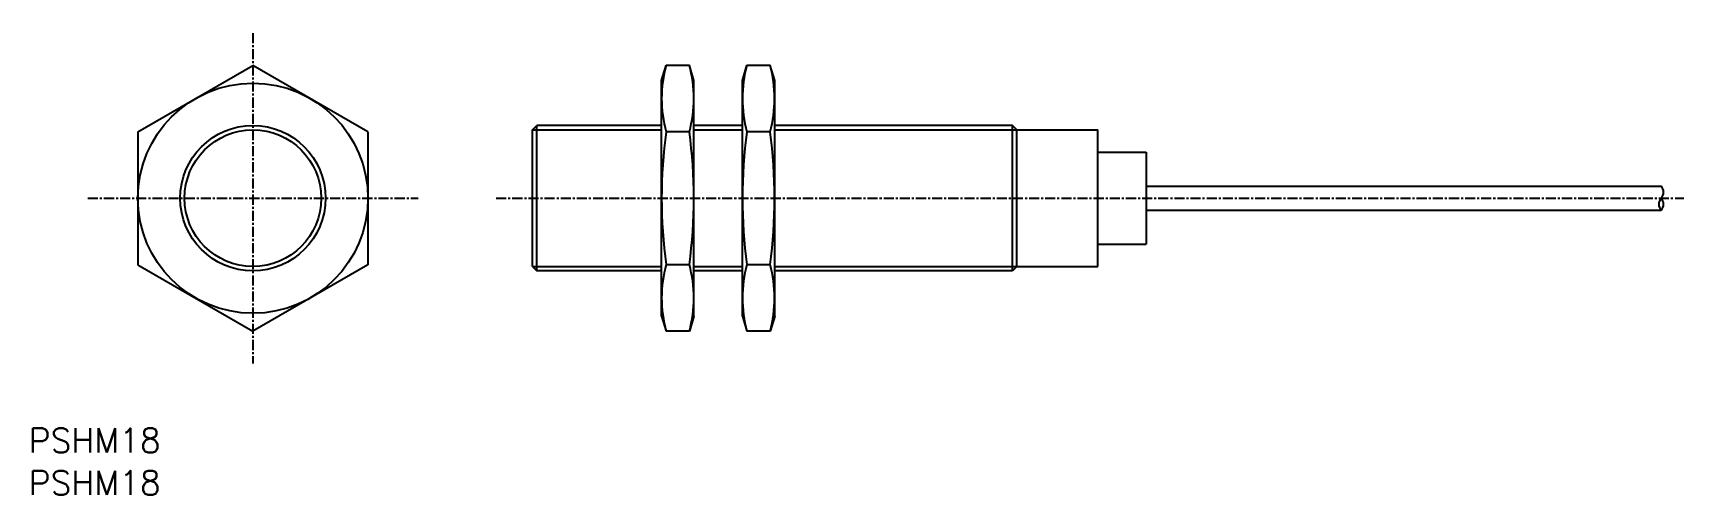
# Model space of a CAD drawing. Extents: x 184 to 388, y -319 to -261.
import ezdxf

# ---------------------------------------------------------------- set-up
doc = ezdxf.new("R2010")
doc.units = 0
doc.linetypes.add('CENTER', pattern=[2, 1.25, -0.25, 0.25, -0.25])
doc.layers.get('0').update_dxf_attribs({"linetype": 'CONTINUOUS'})
doc.layers.add('CENTER', color=1, linetype='CENTER')
doc.styles.get("Standard").update_dxf_attribs({"font": 'txt.shx', "bigfont": 'bigfont.shx'})

msp = doc.modelspace()

# ---------------------------------------------------------------- linework, layer by layer
at = {"color": 7, "linetype": 'CONTINUOUS'}
for p, q in [((196.55, -273.64), (210.8, -265.41)), ((225.05, -273.64), (210.8, -265.41)), ((261.42, -267.27), (261.98, -265.41)), ((264.85, -265.41), (261.98, -265.41)), ((265.42, -267.27), (264.85, -265.41)), ((271.42, -267.27), (271.98, -265.41)), ((274.85, -265.41), (271.98, -265.41)), ((275.42, -267.27), (274.85, -265.41)), ((261.42, -296.46), (261.42, -267.27)), ((265.42, -296.46), (265.42, -267.27)), ((271.42, -296.46), (271.42, -267.27)), ((275.42, -296.46), (275.42, -267.27)), ((196.55, -273.64), (196.55, -290.09)), ((225.05, -273.64), (225.05, -290.09)), ((245.42, -273.41), (245.97, -272.86)), ((245.42, -290.31), (245.42, -273.41)), ((245.97, -290.86), (245.97, -272.86)), ((261.42, -272.86), (245.97, -272.86)), ((264.85, -273.64), (261.98, -273.64)), ((271.42, -272.86), (265.42, -272.86)), ((274.85, -273.64), (271.98, -273.64)), ((304.87, -272.86), (275.42, -272.86)), ((305.42, -273.41), (304.87, -272.86)), ((304.87, -290.86), (304.87, -272.86)), ((304.87, -290.31), (304.87, -273.41)), ((305.42, -273.41), (315.42, -273.41)), ((305.42, -290.31), (305.42, -273.41)), ((315.42, -290.31), (315.42, -273.41)), ((315.42, -276.16), (321.42, -276.16)), ((321.42, -276.16), (321.42, -287.56)), ((321.42, -280.36), (385.21, -280.36)), ((321.42, -283.36), (385.21, -283.36)), ((315.42, -287.56), (321.42, -287.56)), ((196.55, -290.09), (210.8, -298.32)), ((225.05, -290.09), (210.8, -298.32)), ((245.42, -290.31), (245.97, -290.86)), ((264.85, -290.09), (261.98, -290.09)), ((274.85, -290.09), (271.98, -290.09)), ((305.42, -290.31), (304.87, -290.86)), ((305.42, -290.31), (315.42, -290.31)), ((261.42, -290.86), (245.97, -290.86)), ((271.42, -290.86), (265.42, -290.86)), ((304.87, -290.86), (275.42, -290.86)), ((261.42, -296.46), (261.98, -298.32)), ((265.42, -296.46), (264.85, -298.32)), ((271.42, -296.46), (271.98, -298.32)), ((275.42, -296.46), (274.85, -298.32)), ((264.85, -298.32), (261.98, -298.32)), ((274.85, -298.32), (271.98, -298.32))]:
    msp.add_line(p, q, dxfattribs=at)
at = {"color": 3, "linetype": 'CONTINUOUS'}
for p, q in [((245.42, -273.41), (261.42, -273.41)), ((265.42, -273.41), (271.42, -273.41)), ((275.42, -273.41), (305.42, -273.41)), ((245.42, -290.31), (261.42, -290.31)), ((265.42, -290.31), (271.42, -290.31)), ((275.42, -290.31), (305.42, -290.31))]:
    msp.add_line(p, q, dxfattribs=at)
at = {"color": 7, "linetype": 'CONTINUOUS'}
for radius in [14.25, 9]:
    msp.add_circle((210.8, -281.86), radius, dxfattribs=at)
at = {"color": 3, "linetype": 'CONTINUOUS'}
msp.add_circle((210.8, -281.86), 8.46, dxfattribs=at)
at = {"color": 7, "linetype": 'CONTINUOUS'}
for centre, radius, start, end in [((276.79, -269.52), 15.37, 164.4769, 195.5231), ((250.04, -269.52), 15.37, 344.4769, 15.5231), ((286.79, -269.52), 15.37, 164.4769, 195.5231), ((260.04, -269.52), 15.37, 344.4769, 15.5231), ((322.06, -281.86), 60.64, 172.2027, 187.7973), ((204.77, -281.86), 60.64, 352.2027, 7.7973), ((332.06, -281.86), 60.64, 172.2027, 187.7973), ((214.77, -281.86), 60.64, 352.2027, 7.7973), ((385.98, -282.61), 1.07, 135.6413, 224.3587), ((384.44, -281.11), 1.07, 315.6413, 44.3587), ((384.44, -282.61), 1.07, 315.6413, 44.3587), ((276.79, -294.2), 15.37, 164.4769, 195.5231), ((250.04, -294.2), 15.37, 344.4769, 15.5231), ((286.79, -294.2), 15.37, 164.4769, 195.5231), ((260.04, -294.2), 15.37, 344.4769, 15.5231)]:
    msp.add_arc(centre, radius, start, end, dxfattribs=at)
at = {"layer": 'CENTER', "color": 1, "linetype": 'CENTER'}
for p, q in [((210.8, -261.41), (210.8, -302.32)), ((190.35, -281.86), (231.26, -281.86)), ((240.92, -281.86), (388.03, -281.86))]:
    msp.add_line(p, q, dxfattribs=at)

# ---------------------------------------------------------------- texts
at = {"color": 7, "linetype": 'CONTINUOUS'}
for p in [(183.05, -313.35), (183.05, -318.6)]:
    msp.add_text('PSHM18', height=3, dxfattribs=at).set_placement(p)

doc.saveas('drawing.dxf')
